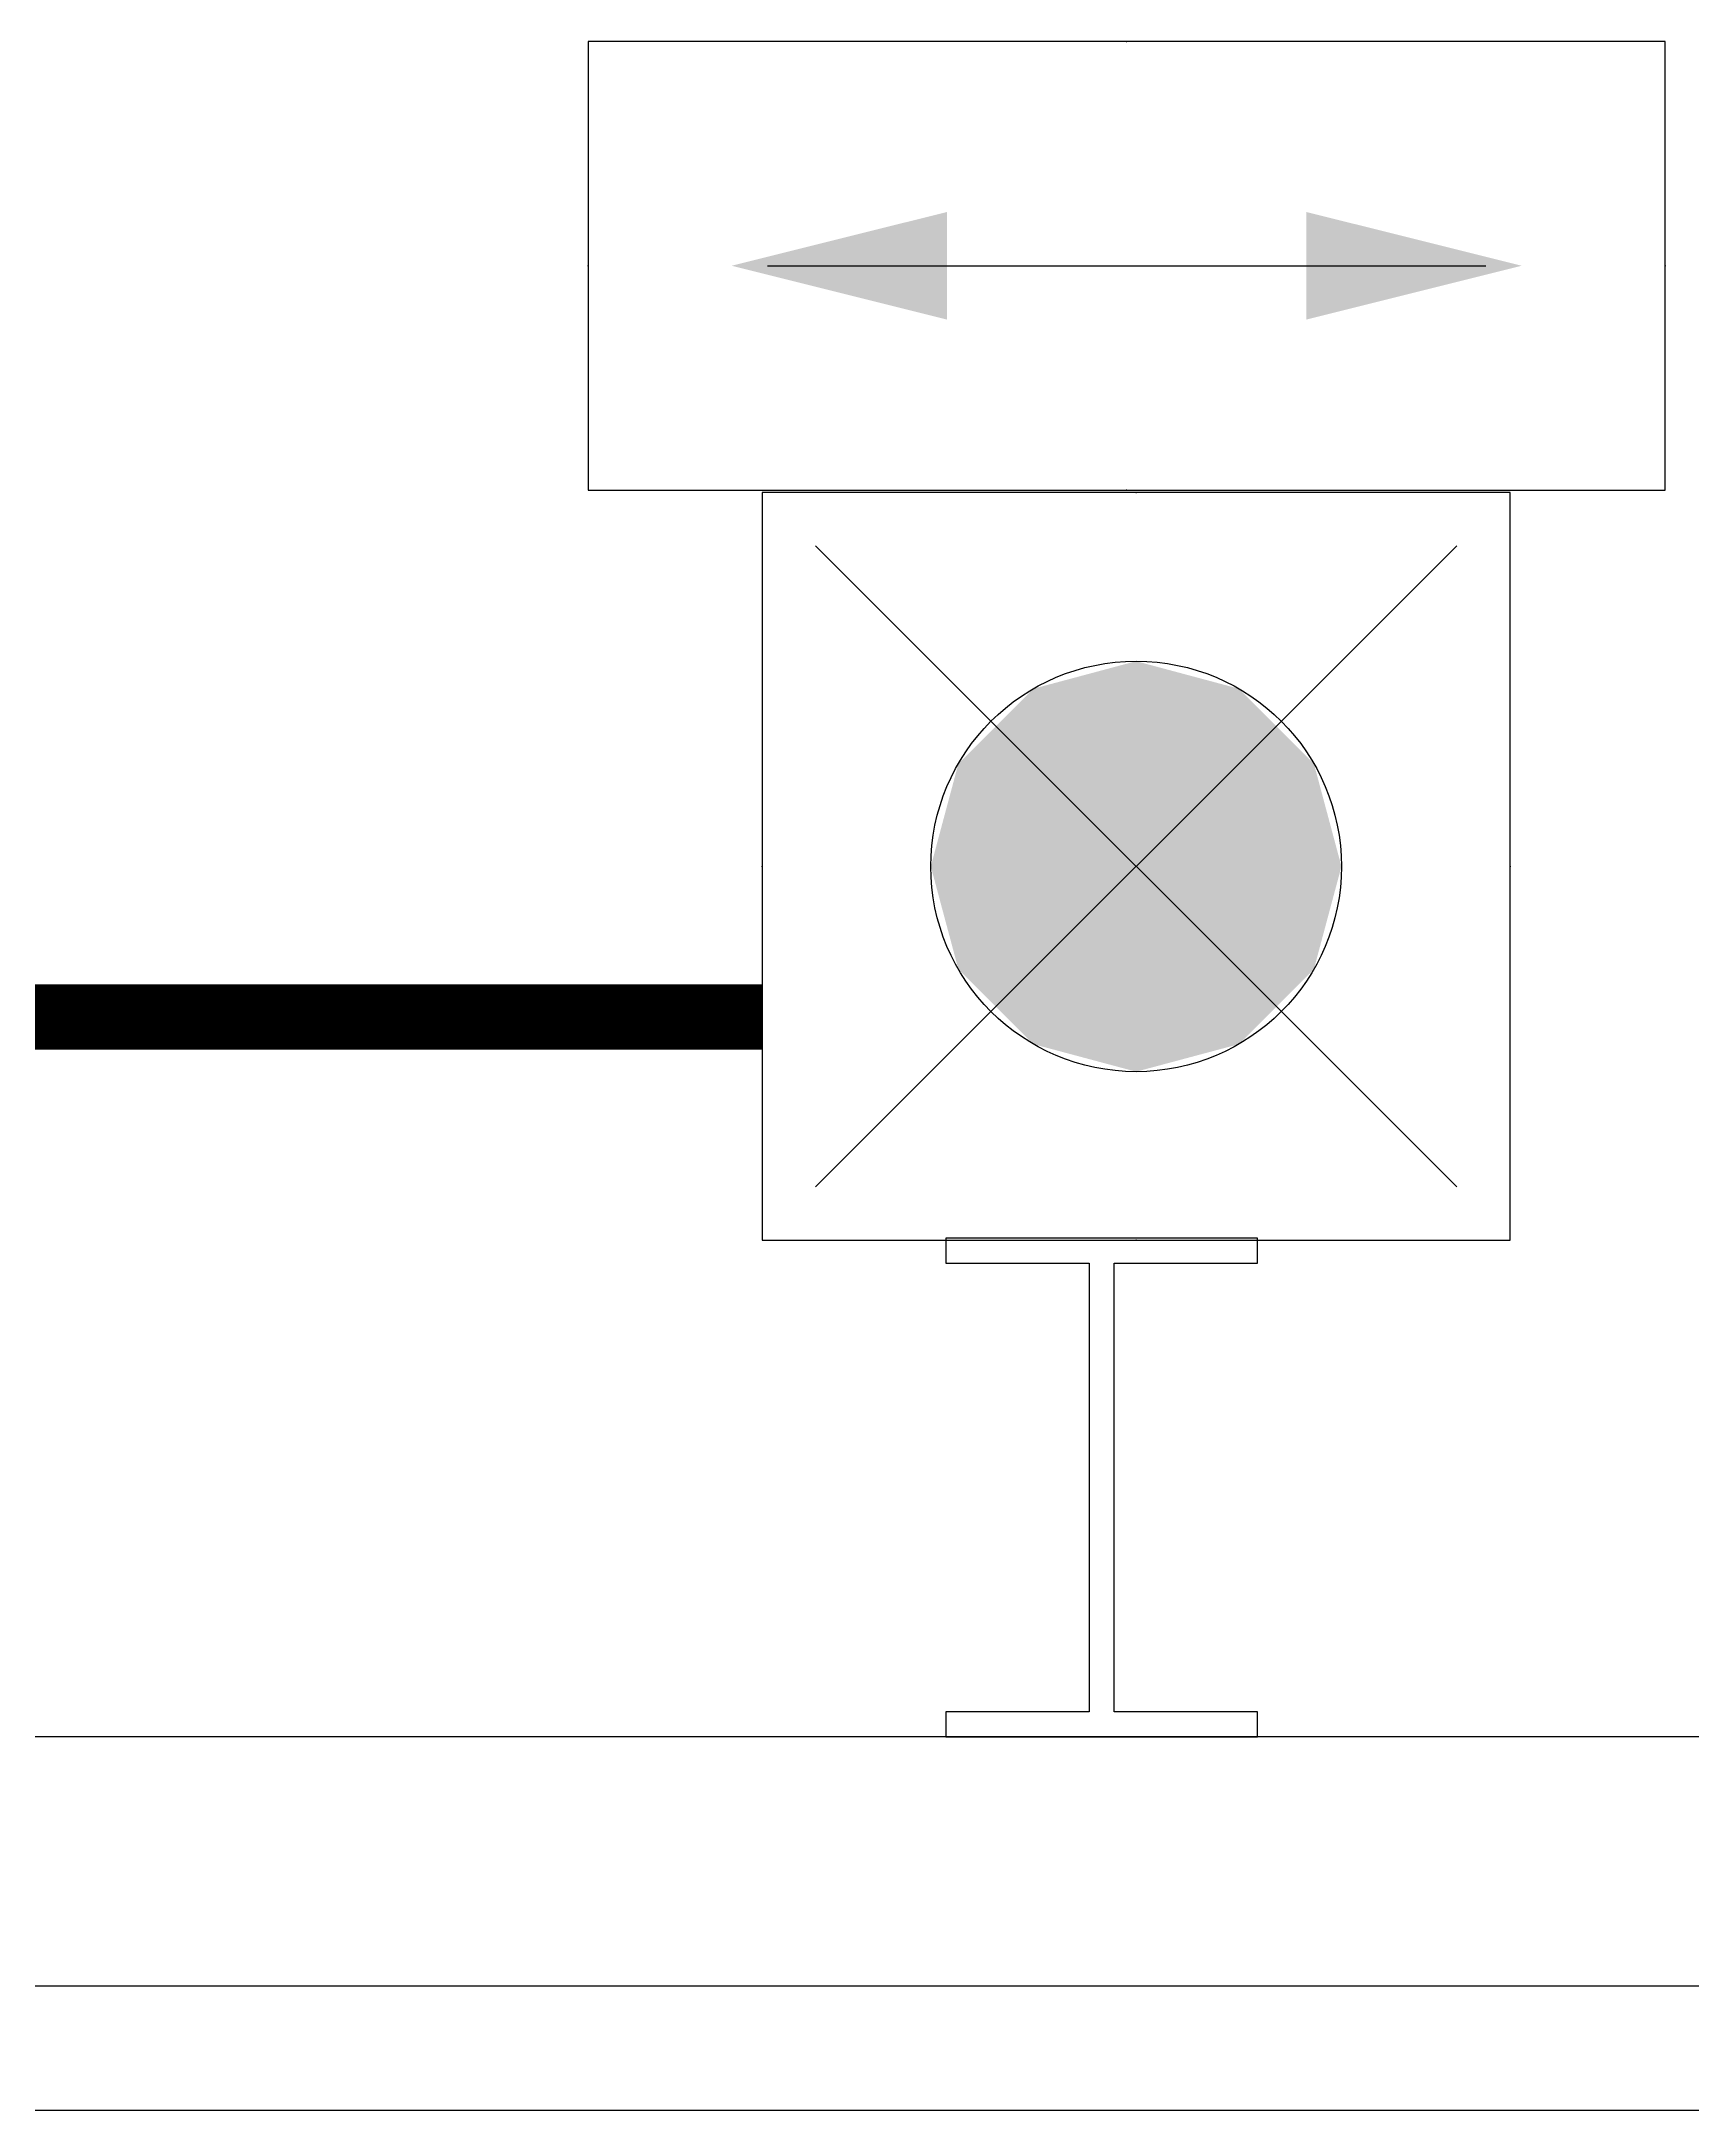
# Model space of a CAD drawing. Extents: x 12152 to 491505, y 111028 to 412681.
# Drawn here: x 183847 to 185171, y 188294 to 189955 of the extents above; entities that cross this region are included whole.
import ezdxf
from ezdxf.enums import TextEntityAlignment as Align

# ---------------------------------------------------------------- set-up
doc = ezdxf.new("R2010")
doc.units = 0
doc.header["$LTSCALE"] = 1000
doc.header["$MEASUREMENT"] = 0
doc.linetypes.add('DASH', pattern=[0.35, 0.25, -0.1])
for name, color, linetype in [('COLUMN', 9, 'Continuous'), ('EQUIP-照明', 3, 'Continuous'), ('TEL_TEXT', 7, 'Continuous'), ('WALL', 11, 'Continuous'), ('WIRE-应急', 4, 'DASH'), ('图框(锁住)', 7, 'Continuous')]:
    doc.layers.add(name, color=color, linetype=linetype)
doc.styles.add('_TEL_DIM', font='SIMPLEX', dxfattribs={"width": 0.8, "height": 3.5, "bigfont": 'HZTXT'})
doc.styles.get("Standard").update_dxf_attribs({"font": 'gbenor.shx', "bigfont": 'gbcbig.shx'})

# ---------------------------------------------------------------- blocks, each defined once
blk = doc.blocks.new('$equip$00001167')
for p, q in [((-0.4286, 0.4286), (0.4286, -0.4286)), ((-0.4286, -0.4286), (0.4286, 0.4286))]:
    blk.add_line(p, q)
blk.add_lwpolyline([(-0.5, 0.5), (-0.5, -0.5), (0.5, -0.5), (0.5, 0.5)], close=True)
blk.add_circle((0, 0), 0.2745)
for p in [(0, 0.5), (-0.5, 0), (0.5, 0), (0, -0.5)]:
    blk.add_point(p)
for points in [[(0, 0.2745), (0, 0.2745), (-0.1373, 0.2377), (0.1373, 0.2377)], [(-0.1373, 0.2377), (0.1373, 0.2377), (-0.2377, 0.1373), (0.2377, 0.1373)], [(-0.2377, 0.1373), (0.2377, 0.1373), (-0.2745, 0), (0.2745, 0)], [(-0.2377, -0.1373), (0.2377, -0.1373), (-0.2745, 0), (0.2745, 0)], [(-0.1373, -0.2377), (0.1373, -0.2377), (-0.2377, -0.1373), (0.2377, -0.1373)], [(0, -0.2745), (0, -0.2745), (-0.1373, -0.2377), (0.1373, -0.2377)]]:
    blk.add_solid(points)
at = {"flags": 9}
blk.add_attdef('A', (0, 0), '', height=0.00002, dxfattribs=at)
blk = doc.blocks.new('$equip$00001685')
for p, q in [((0.72, 0.6), (-0.72, 0.6)), ((-0.72, 0.6), (-0.72, 0)), ((0.72, 0), (0.72, 0.6)), ((-0.72, 0), (0.72, 0))]:
    blk.add_line(p, q)
at = {"color": 7}
blk.add_line((-0.48, 0.3), (0.48, 0.3), dxfattribs=at)
for p in [(0, 0.6), (-0.72, 0.3), (0.72, 0.3), (0, 0)]:
    blk.add_point(p)
for points in [[(-0.24, 0.228), (-0.528, 0.3), (-0.24, 0.372)], [(0.24, 0.228), (0.528, 0.3), (0.24, 0.372)]]:
    blk.add_solid(points)
at = {"layer": 'TEL_TEXT', "style": '_TEL_DIM', "flags": 1}
blk.add_attdef('A', text='', height=0.00002, dxfattribs=at).set_placement((0, 0), align=Align.MIDDLE_CENTER)

msp = doc.modelspace()

# ---------------------------------------------------------------- linework, layer by layer
at = {"layer": 'COLUMN', "color": 6}
msp.add_lwpolyline([(184822.1, 188974.2), (184822.1, 188994.2), (184572.1, 188994.2), (184572.1, 188974.2), (184687.1, 188974.2), (184687.1, 188614.2), (184572.1, 188614.2), (184572.1, 188594.2), (184822.1, 188594.2), (184822.1, 188614.2), (184707.1, 188614.2), (184707.1, 188974.2)], close=True, dxfattribs=at)
at = {"layer": 'WALL', "color": 0}
for p, q in [((185597.1, 188594.2), (183797.1, 188594.2)), ((183797.1, 188394.2), (185597.1, 188394.2))]:
    msp.add_line(p, q, dxfattribs=at)
at = {"layer": 'WIRE-应急', "linetype": 'DASH', "const_width": 52.5}
msp.add_lwpolyline([(177938.3, 189171.6), (184424.8, 189171.6)], dxfattribs=at)
at = {"layer": '图框(锁住)', "color": 0}
msp.add_lwpolyline([(200447.1, 188294.2), (168947.1, 188294.2)], dxfattribs=at)

# ---------------------------------------------------------------- block references
at = {"layer": 'EQUIP-照明'}
ref = msp.add_blockref('$equip$00001685', (184717.2, 189594.5), dxfattribs=dict(at, xscale=600, yscale=600, zscale=600))
ref.add_attrib('A', '双向疏散指示灯', dxfattribs={"layer": 'TEL_TEXT', "height": 0.012, "style": '_TEL_DIM'}).set_placement((184717.2, 189594.5), align=Align.MIDDLE_CENTER)
ref = msp.add_blockref('$equip$00001167', (184724.8, 189292.5), dxfattribs=dict(at, xscale=600, yscale=600, zscale=600, rotation=270))
ref.add_attrib('A', '自带电源事故照明灯', (184724.8, 189292.5), dxfattribs={"layer": '0', "height": 0.012, "flags": 8})

doc.saveas('drawing.dxf')
